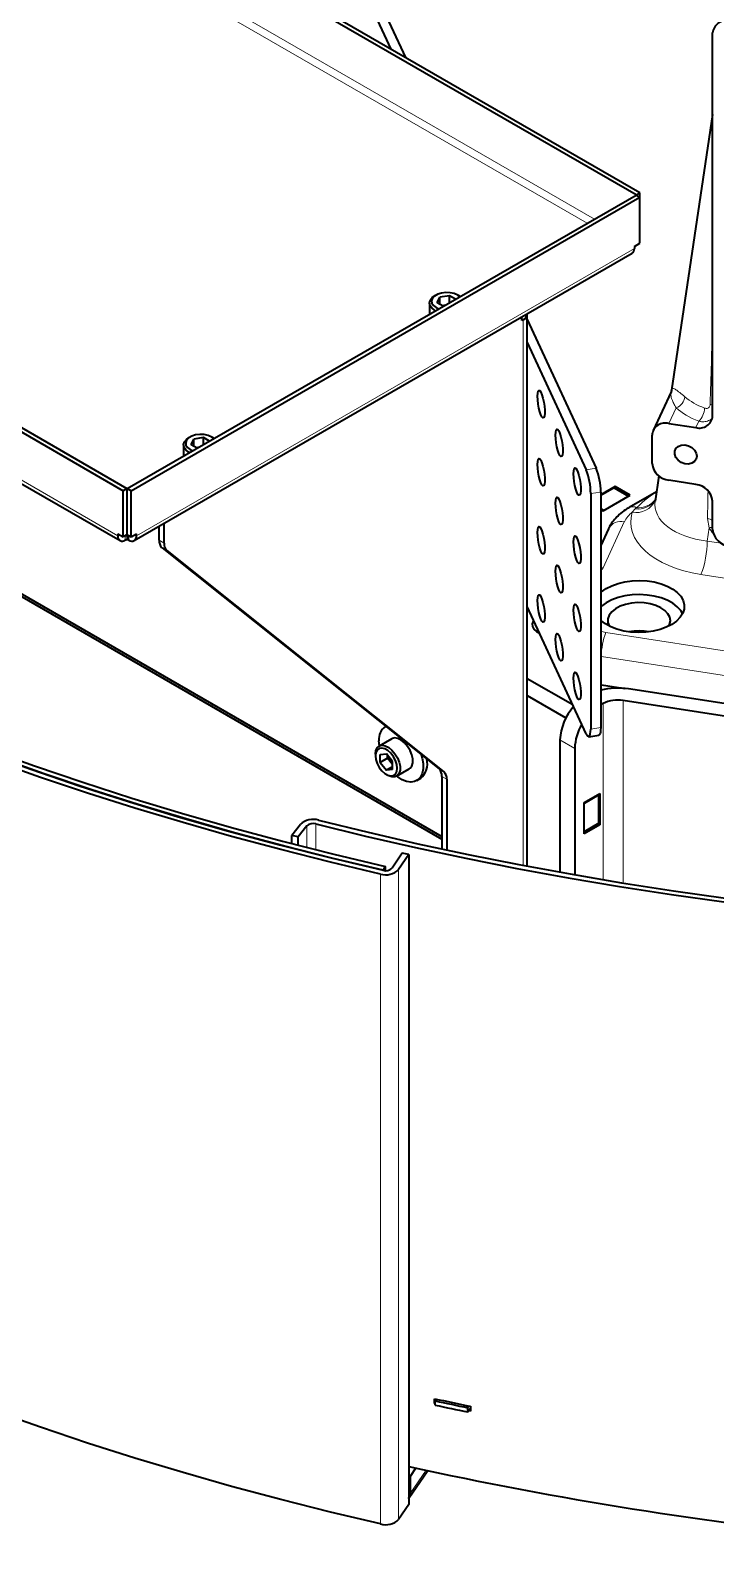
# Paper-space layout 'Blatt1' of a CAD drawing. Header units: millimetres. Extents: x 0 to 1189, y 0 to 841.
# Drawn here: x 878.5 to 917.9, y 325 to 412.9 of the extents above; entities that cross this region are included whole.
import ezdxf

# ---------------------------------------------------------------- set-up
doc = ezdxf.new("R2010")
doc.units = ezdxf.units.MM

psp = doc.layouts.new('Blatt1')

# ---------------------------------------------------------------- linework, layer by layer
at = {"color": 7, "linetype": 'Continuous', "lineweight": 35}
for p, q in [((913.312, 403.448), (869.916, 428.501)), ((913.524, 403.571), (870.128, 428.623)), ((896.252, 418.211), (899.212, 411.833)), ((896.831, 418.3), (900.06, 411.343)), ((917.715, 390.72), (917.715, 412.767)), ((840.862, 408.25), (883.642, 383.553)), ((917.715, 408.077), (915.356, 392.201)), ((884.058, 386.549), (913.312, 403.437)), ((884.27, 386.426), (913.524, 403.314)), ((913.312, 403.448), (913.524, 403.571)), ((913.312, 403.437), (913.312, 403.448)), ((913.312, 403.437), (913.524, 403.314)), ((913.524, 403.314), (913.524, 403.571)), ((913.524, 400.661), (913.524, 403.314)), ((913.216, 400.483), (913.524, 400.661)), ((884.454, 383.553), (913.092, 400.086)), ((913.216, 400.483), (913.216, 400.36)), ((901.432, 397.221), (901.432, 396.579)), ((901.81, 397.678), (901.725, 397.629)), ((901.875, 397.233), (902.024, 397.555)), ((902.22, 397.034), (901.875, 397.233)), ((902.582, 397.641), (902.024, 397.555)), ((902.024, 397.147), (902.024, 397.555)), ((902.927, 397.442), (902.582, 397.641)), ((902.582, 397.243), (902.582, 397.641)), ((903.14, 397.629), (903.055, 397.678)), ((903.14, 397.629), (903.194, 397.596)), ((901.784, 396.782), (901.725, 396.813)), ((901.81, 396.96), (901.968, 396.888)), ((902.136, 397.082), (902.366, 397.118)), ((906.746, 396.217), (906.746, 396.422)), ((906.817, 396.258), (906.746, 396.217)), ((907.051, 364.824), (907.051, 396.584)), ((907.051, 396.282), (911.025, 387.721)), ((868.916, 395.034), (883.826, 386.426)), ((869.128, 395.156), (884.038, 386.549)), ((907.051, 394.944), (910.445, 387.631)), ((915.323, 392.109), (914.296, 389.896)), ((915.203, 390.292), (916.749, 390.053)), ((887.668, 389.514), (887.583, 389.465)), ((887.733, 389.069), (887.882, 389.391)), ((888.44, 389.477), (887.882, 389.391)), ((887.882, 388.983), (887.882, 389.391)), ((888.785, 389.278), (888.44, 389.477)), ((888.44, 389.078), (888.44, 389.477)), ((888.998, 389.465), (888.913, 389.514)), ((888.998, 389.465), (889.051, 389.432)), ((914.238, 387.992), (914.238, 389.625)), ((887.29, 389.057), (887.29, 388.415)), ((887.642, 388.618), (887.583, 388.649)), ((887.668, 388.796), (887.825, 388.724)), ((888.078, 388.87), (887.733, 389.069)), ((887.994, 388.918), (888.224, 388.954)), ((864.859, 387.904), (902.15, 366.376)), ((865.239, 387.843), (902.15, 366.535)), ((912.106, 386.669), (911.283, 386.194)), ((912.049, 386.587), (911.283, 386.145)), ((912.049, 386.587), (912.883, 386.106)), ((912.982, 386.163), (912.106, 386.669)), ((912.106, 386.555), (912.106, 386.669)), ((914.624, 387.278), (914.409, 385.828)), ((916.749, 386.787), (915.203, 387.026)), ((884.038, 386.549), (883.826, 386.426)), ((883.826, 383.773), (883.826, 386.426)), ((884.038, 386.549), (884.038, 383.895)), ((884.058, 383.895), (884.058, 386.549)), ((884.058, 386.549), (884.27, 386.426)), ((884.27, 383.773), (884.27, 386.426)), ((910.704, 386.257), (910.704, 372.703)), ((911.283, 386.347), (911.283, 372.792)), ((911.427, 385.265), (912.982, 386.163)), ((914.489, 386.366), (912.916, 385.458)), ((917.715, 384.188), (917.715, 385.821)), ((911.283, 385.397), (911.469, 385.289)), ((911.283, 385.348), (911.427, 385.265)), ((883.517, 383.95), (883.826, 383.773)), ((883.517, 383.95), (883.517, 383.828)), ((884.27, 383.773), (884.578, 383.95)), ((884.578, 383.828), (884.578, 383.95)), ((885.886, 383.574), (885.886, 384.38)), ((886.169, 383.41), (886.169, 384.543)), ((911.732, 384.236), (911.283, 383.269)), ((884.038, 383.895), (883.826, 383.773)), ((883.942, 383.828), (884.048, 383.889)), ((883.942, 383.583), (884.048, 383.644)), ((884.048, 383.889), (884.154, 383.828)), ((884.048, 383.889), (884.048, 383.644)), ((884.048, 383.644), (884.154, 383.583)), ((884.058, 383.895), (884.27, 383.773)), ((886.052, 383.144), (901.984, 370.416)), ((886.334, 382.981), (902.267, 370.252)), ((910.445, 372.444), (907.051, 379.756)), ((907.051, 375.627), (909.669, 374.115)), ((911.318, 375.258), (911.283, 375.263)), ((911.318, 375.258), (912.66, 375.05)), ((907.051, 374.647), (909.284, 373.358)), ((959.645, 367.072), (912.577, 374.353)), ((959.955, 367.741), (912.887, 375.022)), ((911.418, 374.173), (911.283, 374.096)), ((898.913, 372.869), (898.902, 372.862)), ((898.554, 371.737), (898.529, 372.038)), ((899.267, 372.149), (898.538, 371.729)), ((908.938, 372.088), (908.938, 364.476)), ((910.598, 372.272), (911.177, 372.362)), ((898.331, 371.271), (898.331, 371.173)), ((898.6, 371.253), (898.953, 371.285)), ((898.6, 370.782), (898.6, 371.253)), ((899.024, 371.027), (898.6, 370.782)), ((898.6, 370.782), (898.953, 370.342)), ((899.307, 370.845), (898.953, 371.285)), ((899.024, 371.027), (899.024, 371.197)), ((899.137, 371.057), (899.024, 371.027)), ((899.307, 370.675), (899.024, 371.027)), ((899.307, 370.374), (899.307, 370.845)), ((909.786, 371.598), (909.786, 364.326)), ((899.307, 370.546), (898.953, 370.342)), ((899.307, 370.374), (898.953, 370.342)), ((898.953, 370.095), (899.038, 370.046)), ((899.538, 369.997), (900.267, 370.417)), ((902.15, 369.986), (902.15, 365.812)), ((900.702, 369.745), (900.928, 369.875)), ((902.432, 369.823), (902.432, 365.752)), ((910.324, 368.479), (911.229, 369.002)), ((911.172, 368.92), (910.324, 368.43)), ((910.324, 366.683), (910.324, 368.479)), ((911.172, 368.92), (911.13, 368.944)), ((911.172, 367.287), (911.172, 368.92)), ((911.229, 369.002), (911.229, 367.205)), ((911.172, 367.287), (910.324, 366.797)), ((911.13, 367.262), (911.229, 367.205)), ((894.008, 367.228), (893.524, 366.594)), ((893.89, 366.501), (893.524, 366.594)), ((893.524, 366.114), (893.524, 366.594)), ((894.374, 367.135), (893.89, 366.501)), ((893.89, 366.02), (893.89, 366.501)), ((911.229, 367.205), (910.324, 366.683)), ((899.869, 365.573), (899.287, 364.714)), ((900.242, 365.488), (899.869, 365.573)), ((898.766, 364.583), (898.914, 364.798)), ((898.914, 364.567), (898.914, 364.798)), ((900.242, 365.488), (899.659, 364.629)), ((900.242, 365.488), (900.242, 328.091)), ((901.724, 333.902), (901.724, 334.179)), ((901.76, 333.957), (901.724, 333.902)), ((901.76, 333.894), (901.724, 333.902)), ((901.824, 334.158), (901.76, 334.057)), ((901.76, 333.812), (901.76, 334.057)), ((903.639, 333.662), (903.703, 333.763)), ((903.639, 333.417), (903.639, 333.662)), ((903.639, 333.417), (903.794, 333.662)), ((903.794, 333.466), (903.685, 333.489)), ((903.794, 333.744), (903.794, 333.466)), ((900.279, 330.275), (900.242, 330.221)), ((900.242, 328.453), (901.33, 330.043)), ((900.319, 329.706), (900.242, 329.724)), ((900.652, 330.192), (900.319, 329.706)), ((900.319, 329.706), (900.319, 328.726)), ((900.242, 328.091), (899.659, 327.232))]:
    psp.add_line(p, q, dxfattribs=at)
at = {"color": 8, "linetype": 'Continuous', "lineweight": 18}
for p, q in [((910.917, 402.055), (870.224, 425.546)), ((910.493, 401.81), (870.012, 425.179)), ((840.737, 408.524), (883.517, 383.828)), ((884.578, 383.828), (913.216, 400.36)), ((906.746, 396.298), (906.817, 396.258)), ((906.817, 364.869), (906.817, 396.258)), ((915.623, 391.195), (915.203, 390.292)), ((916.749, 390.053), (916.92, 390.422)), ((910.445, 387.631), (911.025, 387.721)), ((911.283, 386.347), (910.704, 386.257)), ((913.094, 385.189), (913.267, 385.382)), ((913.267, 385.382), (913.337, 385.449)), ((917.521, 384.296), (917.421, 384.831)), ((912.639, 384.632), (911.416, 381.995)), ((917.521, 384.296), (917.407, 383.527)), ((883.623, 383.889), (883.517, 383.828)), ((883.932, 383.834), (883.942, 383.828)), ((883.942, 383.828), (883.942, 383.583)), ((884.154, 383.828), (884.164, 383.834)), ((884.154, 383.828), (884.154, 383.583)), ((884.472, 383.889), (884.578, 383.828)), ((885.886, 383.574), (886.169, 383.41)), ((886.334, 382.981), (886.052, 383.144)), ((917.407, 383.527), (918.201, 383.404)), ((911.416, 381.995), (911.283, 382.008)), ((958.361, 375.212), (917.045, 381.603)), ((911.577, 378.265), (922.422, 376.587)), ((911.318, 376.891), (911.283, 376.896)), ((922.163, 375.213), (911.318, 376.891)), ((911.318, 376.891), (911.318, 375.258)), ((912.577, 374.353), (912.577, 363.855)), ((911.418, 374.173), (911.418, 364.046)), ((910.704, 372.703), (911.283, 372.792)), ((909.786, 371.598), (908.938, 372.088)), ((901.984, 370.416), (902.267, 370.252)), ((902.432, 369.823), (902.15, 369.986)), ((894.9, 365.763), (894.9, 367.253)), ((894.374, 365.896), (894.374, 367.135)), ((899.659, 364.629), (899.659, 327.232)), ((898.618, 364.369), (898.618, 326.971)), ((900.319, 328.726), (901.235, 330.064)), ((900.242, 328.744), (900.319, 328.726))]:
    psp.add_line(p, q, dxfattribs=at)
at = {"color": 7, "linetype": 'Continuous', "lineweight": 35, "flags": 128}
for points in [[(901.725, 396.813), (901.561, 396.938), (901.461, 397.085), (901.433, 397.241), (901.479, 397.396), (901.596, 397.538), (901.725, 397.629)], [(903.18, 397.588), (903.055, 397.678), (902.854, 397.765), (902.62, 397.816), (902.37, 397.826), (902.125, 397.795), (901.905, 397.726), (901.728, 397.624), (901.608, 397.497), (901.555, 397.355), (901.573, 397.211), (901.66, 397.076), (901.81, 396.96), (901.81, 396.96)], [(907.65, 391.857), (907.659, 392.03), (907.686, 392.148), (907.728, 392.2), (907.781, 392.182), (907.841, 392.096), (907.903, 391.949), (907.96, 391.754), (908.009, 391.528), (908.043, 391.293), (908.062, 391.067), (908.062, 390.873), (908.043, 390.726), (908.009, 390.64), (907.96, 390.622), (907.903, 390.675), (907.841, 390.793), (907.781, 390.966), (907.728, 391.179), (907.686, 391.412), (907.659, 391.645), (907.65, 391.857)], [(887.583, 388.649), (887.419, 388.774), (887.319, 388.92), (887.291, 389.077), (887.337, 389.232), (887.454, 389.374), (887.583, 389.465)], [(889.037, 389.424), (888.913, 389.514), (888.712, 389.601), (888.477, 389.652), (888.228, 389.662), (887.983, 389.631), (887.763, 389.562), (887.586, 389.46), (887.466, 389.333), (887.413, 389.191), (887.43, 389.047), (887.518, 388.912), (887.668, 388.796), (887.668, 388.796)], [(908.685, 389.627), (908.694, 389.799), (908.721, 389.917), (908.763, 389.97), (908.816, 389.952), (908.877, 389.865), (908.938, 389.718), (908.996, 389.523), (909.044, 389.298), (909.079, 389.062), (909.097, 388.837), (909.097, 388.642), (909.079, 388.495), (909.044, 388.409), (908.996, 388.392), (908.938, 388.445), (908.877, 388.563), (908.816, 388.736), (908.763, 388.948), (908.721, 389.181), (908.694, 389.414), (908.685, 389.627)], [(916.811, 388.41), (916.777, 388.239), (916.676, 388.098), (916.521, 388.001), (916.327, 387.959), (916.116, 387.977), (915.911, 388.052), (915.735, 388.177), (915.605, 388.338), (915.536, 388.518), (915.536, 388.697), (915.605, 388.855), (915.735, 388.976), (915.911, 389.046), (916.116, 389.059), (916.327, 389.011), (916.521, 388.91), (916.676, 388.764), (916.777, 388.592), (916.811, 388.41)], [(907.65, 387.938), (907.659, 388.111), (907.686, 388.228), (907.728, 388.281), (907.781, 388.263), (907.841, 388.176), (907.903, 388.029), (907.96, 387.834), (908.009, 387.609), (908.043, 387.373), (908.062, 387.148), (908.062, 386.953), (908.043, 386.806), (908.009, 386.72), (907.96, 386.703), (907.903, 386.756), (907.841, 386.874), (907.781, 387.047), (907.728, 387.259), (907.686, 387.492), (907.659, 387.725), (907.65, 387.938)], [(909.72, 387.396), (909.729, 387.569), (909.756, 387.687), (909.798, 387.739), (909.852, 387.721), (909.912, 387.635), (909.973, 387.488), (910.031, 387.293), (910.079, 387.067), (910.114, 386.832), (910.132, 386.606), (910.132, 386.412), (910.114, 386.265), (910.079, 386.179), (910.031, 386.161), (909.973, 386.214), (909.912, 386.332), (909.852, 386.505), (909.798, 386.718), (909.756, 386.951), (909.729, 387.184), (909.72, 387.396)], [(908.685, 385.707), (908.694, 385.88), (908.721, 385.998), (908.763, 386.05), (908.816, 386.032), (908.877, 385.946), (908.938, 385.799), (908.996, 385.604), (909.044, 385.379), (909.079, 385.143), (909.097, 384.918), (909.097, 384.723), (909.079, 384.576), (909.044, 384.49), (908.996, 384.472), (908.938, 384.525), (908.877, 384.643), (908.816, 384.816), (908.763, 385.029), (908.721, 385.262), (908.694, 385.495), (908.685, 385.707)], [(907.65, 384.018), (907.659, 384.191), (907.686, 384.309), (907.728, 384.361), (907.781, 384.343), (907.841, 384.257), (907.903, 384.11), (907.96, 383.915), (908.009, 383.69), (908.043, 383.454), (908.062, 383.229), (908.062, 383.034), (908.043, 382.887), (908.009, 382.801), (907.96, 382.784), (907.903, 382.836), (907.841, 382.954), (907.781, 383.127), (907.728, 383.34), (907.686, 383.573), (907.659, 383.806), (907.65, 384.018)], [(883.942, 383.828), (883.9, 383.809), (883.877, 383.802)], [(884.218, 383.802), (884.195, 383.809), (884.154, 383.828)], [(909.72, 383.477), (909.729, 383.65), (909.756, 383.767), (909.798, 383.82), (909.852, 383.802), (909.912, 383.716), (909.973, 383.568), (910.031, 383.373), (910.079, 383.148), (910.114, 382.912), (910.132, 382.687), (910.132, 382.492), (910.114, 382.345), (910.079, 382.259), (910.031, 382.242), (909.973, 382.295), (909.912, 382.413), (909.852, 382.586), (909.798, 382.798), (909.756, 383.031), (909.729, 383.265), (909.72, 383.477)], [(898.766, 364.583), (895.893, 365.266), (893.047, 365.985), (890.229, 366.742), (887.442, 367.535), (884.687, 368.364), (881.965, 369.229), (879.277, 370.129), (876.625, 371.064), (874.011, 372.033), (871.435, 373.036), (868.899, 374.073), (866.404, 375.142), (863.951, 376.243), (861.543, 377.377), (859.179, 378.541), (856.861, 379.736), (854.591, 380.96), (852.369, 382.214)], [(898.618, 364.369), (895.736, 365.053), (892.882, 365.775), (890.056, 366.533), (887.261, 367.329), (884.498, 368.16), (881.768, 369.028), (879.072, 369.931), (876.413, 370.868), (873.791, 371.84), (871.207, 372.846), (868.664, 373.886), (866.162, 374.958), (863.702, 376.063), (861.287, 377.199), (858.916, 378.367), (856.592, 379.565), (854.315, 380.794), (852.086, 382.051)], [(853.03, 381.836), (855.36, 380.54), (857.741, 379.276), (860.174, 378.044), (862.656, 376.846), (865.186, 375.683), (867.763, 374.553), (870.385, 373.459), (873.051, 372.401), (875.759, 371.38), (878.509, 370.395), (881.297, 369.448), (884.123, 368.539), (886.986, 367.669), (889.883, 366.838), (892.813, 366.046), (895.775, 365.295), (898.766, 364.583)], [(853.311, 382), (855.634, 380.708), (858.009, 379.447), (860.434, 378.22), (862.909, 377.025), (865.432, 375.865), (868.001, 374.739), (870.616, 373.648), (873.274, 372.593), (875.974, 371.574), (878.715, 370.593), (881.496, 369.648), (884.314, 368.742), (887.168, 367.874), (890.057, 367.046), (892.979, 366.256), (895.932, 365.507), (898.914, 364.798)], [(908.685, 381.788), (908.694, 381.961), (908.721, 382.078), (908.763, 382.131), (908.816, 382.113), (908.877, 382.027), (908.938, 381.879), (908.996, 381.685), (909.044, 381.459), (909.079, 381.223), (909.097, 380.998), (909.097, 380.803), (909.079, 380.657), (909.044, 380.571), (908.996, 380.553), (908.938, 380.606), (908.877, 380.724), (908.816, 380.897), (908.763, 381.109), (908.721, 381.342), (908.694, 381.576), (908.685, 381.788)], [(907.65, 380.099), (907.659, 380.272), (907.686, 380.389), (907.728, 380.442), (907.781, 380.424), (907.841, 380.338), (907.903, 380.191), (907.96, 379.996), (908.009, 379.77), (908.043, 379.534), (908.062, 379.309), (908.062, 379.114), (908.043, 378.968), (908.009, 378.882), (907.96, 378.864), (907.903, 378.917), (907.841, 379.035), (907.781, 379.208), (907.728, 379.42), (907.686, 379.654), (907.659, 379.887), (907.65, 380.099)], [(911.283, 380.561), (911.328, 380.601), (911.597, 380.794), (911.917, 380.96), (912.279, 381.092), (912.675, 381.189), (913.093, 381.246), (913.521, 381.263), (913.948, 381.24), (914.363, 381.175), (914.754, 381.073), (915.11, 380.934), (915.422, 380.764), (915.681, 380.566), (915.88, 380.347), (916.014, 380.111), (916.079, 379.866), (916.073, 379.618), (915.997, 379.374)], [(915.987, 379.354), (915.88, 379.53), (915.681, 379.75), (915.422, 379.947), (915.11, 380.118), (914.754, 380.256), (914.363, 380.359), (913.948, 380.423), (913.521, 380.447), (913.093, 380.43), (912.675, 380.372), (912.279, 380.276), (911.917, 380.143), (911.597, 379.978), (911.328, 379.784), (911.283, 379.744)], [(909.72, 379.557), (909.729, 379.73), (909.756, 379.848), (909.798, 379.9), (909.852, 379.882), (909.912, 379.796), (909.973, 379.649), (910.031, 379.454), (910.079, 379.229), (910.114, 378.993), (910.132, 378.768), (910.132, 378.573), (910.114, 378.426), (910.079, 378.34), (910.031, 378.323), (909.973, 378.375), (909.912, 378.493), (909.852, 378.666), (909.798, 378.879), (909.756, 379.112), (909.729, 379.345), (909.72, 379.557)], [(915.203, 378.636), (915.245, 378.728), (915.285, 378.937), (915.251, 379.147), (915.145, 379.348), (914.971, 379.533), (914.736, 379.693), (914.45, 379.823), (914.124, 379.918), (913.773, 379.972), (913.409, 379.984), (913.049, 379.954), (912.706, 379.883), (912.395, 379.773), (912.129, 379.63), (911.919, 379.458), (911.772, 379.266), (911.696, 379.06), (911.693, 378.85), (911.763, 378.643), (911.767, 378.636)], [(907.426, 378.948), (907.404, 378.919), (907.34, 378.766), (907.349, 378.609), (907.432, 378.459), (907.581, 378.328), (907.756, 378.237)], [(915.997, 379.374), (915.851, 379.141), (915.642, 378.925), (915.374, 378.731), (915.054, 378.566), (914.691, 378.433), (914.295, 378.336), (913.878, 378.279), (913.449, 378.262), (913.022, 378.286), (912.607, 378.35), (912.216, 378.453), (911.86, 378.591), (911.548, 378.761), (911.289, 378.959), (911.283, 378.964)], [(908.685, 377.869), (908.694, 378.041), (908.721, 378.159), (908.763, 378.211), (908.816, 378.194), (908.877, 378.107), (908.938, 377.96), (908.996, 377.765), (909.044, 377.54), (909.079, 377.304), (909.097, 377.079), (909.097, 376.884), (909.079, 376.737), (909.044, 376.651), (908.996, 376.634), (908.938, 376.686), (908.877, 376.804), (908.816, 376.977), (908.763, 377.19), (908.721, 377.423), (908.694, 377.656), (908.685, 377.869)], [(909.72, 375.638), (909.729, 375.811), (909.756, 375.929), (909.798, 375.981), (909.852, 375.963), (909.912, 375.877), (909.973, 375.73), (910.031, 375.535), (910.079, 375.309), (910.114, 375.074), (910.132, 374.848), (910.132, 374.654), (910.114, 374.507), (910.079, 374.421), (910.031, 374.403), (909.973, 374.456), (909.912, 374.574), (909.852, 374.747), (909.798, 374.959), (909.756, 375.193), (909.729, 375.426), (909.72, 375.638)], [(910.445, 372.444), (910.495, 372.351), (910.544, 372.292), (910.589, 372.271), (910.628, 372.289), (910.66, 372.343), (910.684, 372.433), (910.699, 372.554), (910.704, 372.703)], [(911.283, 372.792), (911.278, 372.644), (911.264, 372.522), (911.24, 372.433), (911.208, 372.378), (911.177, 372.362)], [(898.331, 371.271), (898.357, 371.476), (898.434, 371.636), (898.556, 371.738), (898.713, 371.775), (898.894, 371.745), (899.087, 371.649), (899.275, 371.495), (899.446, 371.294), (899.587, 371.061), (899.687, 370.813), (899.739, 370.569), (899.739, 370.347), (899.687, 370.163), (899.587, 370.031), (899.446, 369.96), (899.275, 369.956), (899.087, 370.02), (899.038, 370.046)], [(900.267, 370.417), (900.315, 370.451), (900.415, 370.583), (900.467, 370.767), (900.467, 370.99), (900.415, 371.234), (900.315, 371.482), (900.174, 371.715), (900.003, 371.916), (899.815, 372.07), (899.623, 372.166), (899.441, 372.196), (899.284, 372.158), (899.267, 372.149)], [(898.331, 371.173), (898.356, 370.956), (898.43, 370.727), (898.546, 370.506), (898.695, 370.309), (898.865, 370.153), (899.042, 370.051), (899.212, 370.011), (899.361, 370.035), (899.477, 370.123), (899.551, 370.266), (899.576, 370.454), (899.551, 370.671), (899.477, 370.9), (899.361, 371.121), (899.212, 371.318), (899.042, 371.474), (898.865, 371.576), (898.695, 371.616), (898.546, 371.592), (898.43, 371.504), (898.356, 371.361), (898.331, 371.173)], [(900.965, 371.23), (901.016, 371.042), (901.068, 370.721), (901.068, 370.424), (901.016, 370.162), (900.915, 369.948), (900.768, 369.789), (900.581, 369.691), (900.363, 369.66), (900.121, 369.696), (899.866, 369.798), (899.609, 369.962), (899.554, 370.005)], [(894.9, 367.253), (897.749, 366.556), (900.626, 365.897), (903.527, 365.277), (906.453, 364.695), (909.401, 364.152), (912.37, 363.648), (915.359, 363.185), (918.365, 362.761), (921.387, 362.377), (924.424, 362.033), (927.473, 361.73), (930.534, 361.467), (933.605, 361.245), (936.683, 361.064), (939.768, 360.924), (942.858, 360.825), (945.951, 360.767), (949.045, 360.75), (952.139, 360.775)], [(895.061, 367.465), (897.901, 366.77), (900.769, 366.113), (903.662, 365.494), (906.579, 364.914), (909.519, 364.373), (912.479, 363.871), (915.458, 363.408), (918.455, 362.986), (921.468, 362.603), (924.496, 362.26), (927.537, 361.958), (930.588, 361.696), (933.65, 361.475), (936.719, 361.294), (939.795, 361.154), (942.875, 361.056), (945.959, 360.998), (949.044, 360.981), (952.129, 361.005)], [(898.618, 326.971), (895.736, 327.655), (892.882, 328.377), (890.056, 329.136), (887.261, 329.931), (884.498, 330.763), (881.768, 331.63), (879.072, 332.533), (876.413, 333.471), (873.791, 334.443), (871.207, 335.449), (868.664, 336.488), (866.162, 337.561), (863.702, 338.665), (861.287, 339.802), (858.916, 340.969), (856.592, 342.168), (854.315, 343.396), (852.086, 344.654)]]:
    psp.add_lwpolyline(points, dxfattribs=at)
at = {"color": 8, "linetype": 'Continuous', "lineweight": 18, "flags": 128}
for points in [[(917.577, 391.404), (917.658, 391.373), (917.715, 391.343)], [(911.416, 381.995), (911.305, 381.826), (911.283, 381.801)]]:
    psp.add_lwpolyline(points, dxfattribs=at)
at = {"color": 7, "linetype": 'Continuous', "lineweight": 35}
for centre, radius, start, end in [((918.472, 412.704), 0.759, 74.00517, 175.25752), ((912.922, 400.328), 0.296, 305.01333, 6.29885), ((906.672, 396.608), 0.379, 292.48497, 358.53128), ((914.994, 389.562), 0.759, 74.00517, 175.25752), ((916.958, 390.783), 0.759, 254.00517, 355.25752), ((906.889, 386.25), 3.815, 0.1059, 21.2272), ((907.469, 386.34), 3.815, 0.1059, 21.2272), ((915.317, 388.106), 1.086, 186.02313, 263.9752), ((916.635, 385.707), 1.086, 6.02313, 83.9752), ((918.795, 384.302), 1.086, 186.02313, 263.9752), ((883.776, 383.786), 0.262, 170.78596, 309.20329), ((884.319, 383.786), 0.262, 230.79671, 9.21404), ((886.419, 383.533), 0.535, 175.59419, 226.54889), ((886.702, 383.369), 0.535, 175.59419, 226.54889), ((913.485, 375.304), 3.049, 79.19692, 100.80308), ((912.267, 371.062), 4.008, 81.09741, 104.20856), ((912.264, 372.537), 1.842, 80.2289, 117.35717), ((912.022, 371.943), 3.087, 138.16352, 177.30797), ((899.425, 372.129), 0.901, 125.51372, 185.79846), ((912.667, 371.5), 2.882, 149.05712, 178.05081), ((900.261, 370.696), 1.057, 309.12293, 15.50989), ((901.616, 370.027), 0.535, 355.59419, 46.54889), ((901.899, 369.864), 0.535, 355.59419, 46.54889), ((894.739, 366.436), 1.078, 72.64831, 132.70722), ((894.74, 366.739), 0.539, 72.64831, 132.70722), ((898.92, 365.371), 1.047, 253.23796, 314.88739), ((898.917, 365.085), 0.524, 253.23796, 314.88739), ((945.169, 535.617), 206.07, 257.82933, 258.41752), ((945.163, 535.75), 206.31, 257.85547, 258.38876), ((945.163, 535.505), 206.31, 257.85547, 258.38876), ((948.404, 549.036), 223.992, 257.58339, 270.95546), ((899.828, 328.719), 0.491, 326.01172, 0.88662), ((898.92, 327.974), 1.047, 253.23796, 314.88739)]:
    psp.add_arc(centre, radius, start, end, dxfattribs=at)
at = {"color": 8, "linetype": 'Continuous', "lineweight": 18}
for centre, radius, start, end in [((915.338, 391.939), 0.797, 290.95657, 352.13774), ((916.135, 391.227), 1.124, 314.30713, 357.51694), ((913.325, 386.363), 1.197, 258.8847, 335.65291), ((913.437, 386.54), 1.171, 261.64981, 327.11037), ((913.47, 386.619), 1.178, 263.51984, 324.92119), ((914.073, 383.926), 1.598, 127.7716, 153.76802), ((913.118, 385.049), 0.456, 61.19877, 116.33939), ((917.319, 384.15), 0.688, 54.83145, 81.41839), ((912.437, 383.857), 0.801, 75.38705, 151.73301), ((917.68, 383.617), 0.697, 87.14214, 103.16129), ((918.989, 385.004), 1.63, 205.7582, 221.03285), ((912.066, 383.536), 5.341, 338.7728, 359.8941), ((911.787, 379.676), 1.426, 249.30627, 261.51673), ((915.133, 376.884), 3.815, 158.7728, 179.8941)]:
    psp.add_arc(centre, radius, start, end, dxfattribs=at)
for centre, major_axis, ratio, start_param, end_param in [((918.429, 385.67), (0.649, 30.753), 0.032205, 1.228085, 1.38393), ((919.533, 392.61), (4.632, -0.015), 0.573551, 3.709033, 4.114884), ((919.533, 393.1), (4.036, 0.069), 0.568543, 3.698074, 4.103924), ((912.675, 384.164), (2.247, 2.334), 0.141243, 0.499993, 1.129186), ((918.442, 385.757), (4.046, 0.175), 0.561453, 3.033561, 4.429412), ((918.429, 385.67), (0.649, 30.753), 0.032205, 1.547141, 1.598786), ((918.442, 384.614), (5.438, -0.017), 0.573551, 2.961822, 4.454288)]:
    psp.add_ellipse(centre, major_axis=major_axis, ratio=ratio, start_param=start_param, end_param=end_param, dxfattribs=at)
for points, knots in [([(915.623, 391.195), (915.572, 391.281), (915.47, 391.455), (915.363, 391.696), (915.312, 391.893), (915.308, 392.025), (915.316, 392.088), (915.322, 392.103), (915.323, 392.109)], [0, 0, 0, 0, 0.189596, 0.383451, 0.672938, 0.845193, 0.946025, 1, 1, 1, 1]), ([(915.357, 392.205), (915.358, 392.21), (915.365, 392.26), (915.377, 392.307), (915.403, 392.336), (915.467, 392.315), (915.593, 392.241), (915.807, 392.097), (916.022, 391.918), (916.127, 391.83)], [0, 0, 0, 0, 0.0081455, 0.0858007, 0.2238849, 0.365145, 0.5751903, 0.79181, 1, 1, 1, 1]), ([(917.258, 391.178), (917.291, 391.17), (917.355, 391.152), (917.444, 391.172), (917.517, 391.224), (917.566, 391.304), (917.573, 391.372), (917.577, 391.404)], [0, 0, 0, 0, 0.191659, 0.383071, 0.582973, 0.801395, 1, 1, 1, 1]), ([(917.687, 390.609), (917.676, 390.593), (917.617, 390.506), (917.424, 390.421), (917.167, 390.377), (916.992, 390.409), (916.92, 390.422)], [0, 0, 0, 0, 0.07701, 0.419536, 0.76354, 1, 1, 1, 1])]:
    psp.add_open_spline(points, degree=3, knots=knots, dxfattribs=at)
at = {"color": 7, "linetype": 'Continuous', "lineweight": 35}
for points, knots in [([(915.357, 392.207), (915.357, 392.206), (915.357, 392.205), (915.349, 392.17), (915.331, 392.129), (915.322, 392.109)], [0, 0, 0, 0, 0.236688, 0.610371, 1, 1, 1, 1]), ([(915.35, 392.159), (915.351, 392.167), (915.353, 392.178), (915.353, 392.182), (915.354, 392.183)], [0, 0, 0, 0, 0.738929, 1, 1, 1, 1]), ([(912.916, 385.458), (912.844, 385.414), (912.641, 385.291), (912.353, 385.067), (912.073, 384.78), (911.869, 384.505), (911.773, 384.316), (911.732, 384.236)], [0, 0, 0, 0, 0.139814, 0.39458, 0.621363, 0.839864, 1, 1, 1, 1])]:
    psp.add_open_spline(points, degree=3, knots=knots, dxfattribs=at)

doc.saveas('drawing.dxf')
